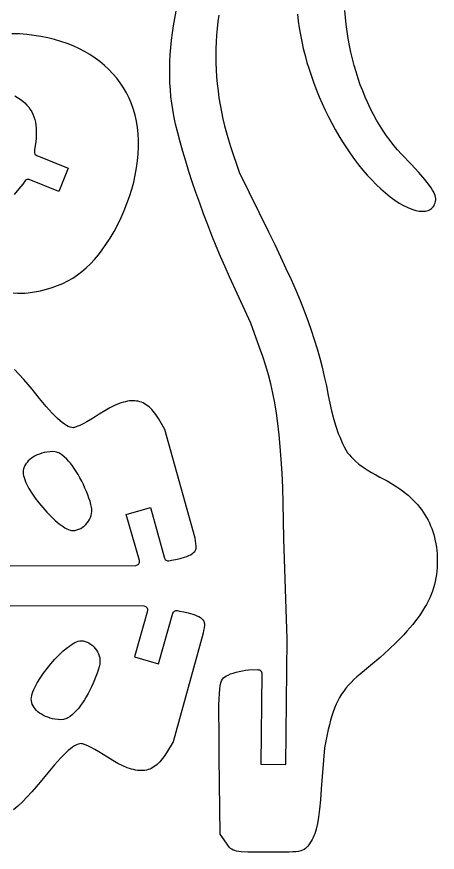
# Model space of a CAD drawing. Header units: millimetres. Extents: x 357 to 562, y 214 to 344.
# Drawn here: x 526.2 to 559.7, y 214.3 to 280.9 of the extents above; entities that cross this region are included whole.
import ezdxf

# ---------------------------------------------------------------- set-up
doc = ezdxf.new("R2010")
doc.units = ezdxf.units.MM

msp = doc.modelspace()

# ---------------------------------------------------------------- linework, layer by layer
at = {"flags": 128}
for points in [[(545.651099, 221.286716), (547.650985, 221.265368), (547.757835, 231.27502), (547.493517, 239.267708), (547.469711, 240.732544), (547.437839, 242.090657), (547.396851, 243.350325), (547.345695, 244.519825), (547.283322, 245.607435), (547.208682, 246.621433), (547.120725, 247.570096), (547.018399, 248.461702), (546.900655, 249.304528), (546.766443, 250.106852), (546.614712, 250.876952), (546.444411, 251.623104), (546.254492, 252.353588), (546.043903, 253.07668), (545.811593, 253.800658), (545.556514, 254.533799), (544.860428, 256.465625), (543.15531, 260.169792), (542.796284, 260.964942), (542.440773, 261.782128), (542.090344, 262.616824), (541.746566, 263.464505), (541.411005, 264.320644), (541.085229, 265.180717), (540.770806, 266.040196), (540.469304, 266.894557), (540.182289, 267.739274), (539.91133, 268.56982), (539.657995, 269.381671), (539.42385, 270.1703), (539.210464, 270.931181), (539.019404, 271.659789), (538.852238, 272.351599), (538.710533, 273.002083), (538.616132, 273.509649), (538.537854, 274.028562), (538.475472, 274.557825), (538.428758, 275.096438), (538.397485, 275.643399), (538.381425, 276.197711), (538.38035, 276.758373), (538.394034, 277.324386), (538.422248, 277.89475), (538.464766, 278.468464), (538.52136, 279.044531), (538.591803, 279.621949), (538.675866, 280.199719), (538.773323, 280.776842), (538.883946, 281.352318)], [(548.576999, 281.110671), (548.637073, 280.573384), (548.713927, 280.030947), (548.807143, 279.484293), (548.916299, 278.934359), (549.040978, 278.382079), (549.18076, 277.828389), (549.335224, 277.274227), (549.503953, 276.720524), (549.686526, 276.168219), (549.882522, 275.618246), (550.091524, 275.07154), (550.313111, 274.529037), (550.546864, 273.991673), (550.792364, 273.460384), (551.049191, 272.936103), (551.316924, 272.419768), (551.595146, 271.912313), (551.883436, 271.414674), (552.181375, 270.927786), (552.488542, 270.452586), (552.80452, 269.990008), (553.128889, 269.540987), (553.461227, 269.10646), (553.801117, 268.687361), (554.148138, 268.284626), (554.501872, 267.899192), (554.861899, 267.531992), (555.227798, 267.183964), (555.599152, 266.85604), (555.974032, 266.55291), (556.342944, 266.284227), (556.703634, 266.050297), (557.053847, 265.851427), (557.39133, 265.687922), (557.713827, 265.560088), (558.019085, 265.46823), (558.164545, 265.435887), (558.304849, 265.412653), (558.439716, 265.398567), (558.568865, 265.393665), (558.692013, 265.397988), (558.808879, 265.411572), (558.91918, 265.434455), (559.022635, 265.466676), (559.118963, 265.508274), (559.207882, 265.559287), (559.289108, 265.619752), (559.362361, 265.689708), (559.42736, 265.769193), (559.483822, 265.858246), (559.531467, 265.956904), (559.570009, 266.065206), (559.599171, 266.183191), (559.618668, 266.310895), (559.622227, 266.416451), (559.609379, 266.52919), (559.578671, 266.651051), (559.528649, 266.783973), (559.457861, 266.929894), (559.364854, 267.090752), (559.248175, 267.268486), (559.10637, 267.465036), (558.937987, 267.68234), (558.741572, 267.922336), (558.258837, 268.478159), (557.646538, 269.148016), (556.893053, 269.947416), (556.576332, 270.293082), (556.269573, 270.654253), (555.972932, 271.030375), (555.686558, 271.420899), (555.410607, 271.825275), (555.145229, 272.242952), (554.890578, 272.673378), (554.646805, 273.116004), (554.414064, 273.57028), (554.192506, 274.035655), (553.982284, 274.511578), (553.783551, 274.997498), (553.596459, 275.492865), (553.421161, 275.997129), (553.257808, 276.509737), (553.106555, 277.030143), (552.967552, 277.557792), (552.840953, 278.092136), (552.72691, 278.632623), (552.625575, 279.178705), (552.537101, 279.729828), (552.46164, 280.285443), (552.399346, 280.845001), (552.350369, 281.407949)], [(527.071875, 258.895628), (527.580803, 258.9696), (528.069857, 259.063411), (528.539854, 259.177567), (528.99161, 259.312573), (529.425944, 259.468935), (529.843673, 259.647159), (530.245614, 259.847751), (530.632584, 260.071218), (531.005401, 260.318065), (531.364882, 260.588797), (531.711845, 260.883922), (532.047107, 261.203944), (532.371485, 261.549371), (532.685797, 261.920707), (532.990859, 262.318458), (533.28749, 262.743132), (533.619825, 263.262673), (533.931714, 263.794672), (534.222648, 264.337392), (534.492121, 264.889098), (534.739626, 265.448053), (534.964656, 266.01252), (535.166704, 266.580764), (535.345263, 267.151048), (535.499825, 267.721635), (535.629885, 268.29079), (535.734935, 268.856775), (535.814467, 269.417855), (535.867976, 269.972293), (535.894953, 270.518353), (535.894892, 271.054298), (535.867287, 271.578393), (535.812102, 272.086484), (535.729552, 272.581021), (535.620184, 273.061665), (535.484548, 273.528074), (535.323191, 273.979907), (535.136661, 274.416824), (534.925506, 274.838483), (534.690276, 275.244545), (534.431517, 275.634667), (534.149778, 276.00851), (533.845607, 276.365732), (533.519553, 276.705993), (533.172163, 277.028952), (532.803986, 277.334268), (532.41557, 277.6216), (532.007463, 277.890608), (531.580213, 278.140951), (531.134369, 278.372287), (530.670478, 278.584276), (530.189089, 278.776578), (529.69075, 278.948851), (529.176008, 279.100755), (528.645414, 279.231949), (528.099513, 279.342092), (527.538855, 279.430843), (526.963988, 279.497861), (526.37546, 279.542807), (525.773819, 279.565338)], [(525.881892, 258.898452), (526.212777, 258.875569), (526.523852, 258.866963), (526.811442, 258.873395), (527.071875, 258.895628)], [(530.652957, 239.929167), (530.813309, 239.940584), (530.97083, 239.973728), (531.124194, 240.02694), (531.272079, 240.098559), (531.413158, 240.186923), (531.546107, 240.290374), (531.669602, 240.407251), (531.782317, 240.535893), (531.882928, 240.674639), (531.970111, 240.821831), (532.042541, 240.975806), (532.098893, 241.134906), (532.137842, 241.297469), (532.158064, 241.461836), (532.158235, 241.626345), (532.137029, 241.789336), (532.084323, 242.018685), (532.015702, 242.262085), (531.932557, 242.51683), (531.836279, 242.780213), (531.72826, 243.049529), (531.609891, 243.322069), (531.482564, 243.595128), (531.347669, 243.865997), (531.206599, 244.131972), (531.060744, 244.390344), (530.911497, 244.638408), (530.760248, 244.873456), (530.60839, 245.092782), (530.457312, 245.293678), (530.308408, 245.473439), (530.163067, 245.629357), (529.961056, 245.821347), (529.776211, 245.972537), (529.600284, 246.085784), (529.513087, 246.129073), (529.425026, 246.163948), (529.335071, 246.190766), (529.242191, 246.209886), (529.043529, 246.226457), (528.820792, 246.216519), (528.565732, 246.182932), (528.363227, 246.143751), (528.168675, 246.093546), (527.982781, 246.03292), (527.806251, 245.962474), (527.639789, 245.882809), (527.484102, 245.794528), (527.339895, 245.698232), (527.207873, 245.594523), (527.088741, 245.484002), (526.983205, 245.367271), (526.89197, 245.244932), (526.815742, 245.117586), (526.755225, 244.985835), (526.711126, 244.850281), (526.684149, 244.711524), (526.675, 244.570168), (526.683213, 244.441183), (526.707294, 244.301388), (526.746405, 244.151761), (526.799708, 243.993281), (526.866365, 243.826923), (526.945539, 243.653666), (527.138086, 243.290363), (527.370647, 242.91119), (527.63652, 242.523967), (527.929003, 242.136513), (528.241393, 241.756646), (528.56699, 241.392187), (528.899089, 241.050953), (529.230991, 240.740764), (529.555993, 240.46944), (529.713812, 240.350796), (529.867392, 240.244799), (530.015896, 240.152428), (530.158487, 240.07466), (530.294326, 240.012473), (530.422576, 239.966843), (530.542399, 239.938749), (530.652957, 239.929167)], [(531.303948, 231.135972), (531.4643, 231.124555), (531.621821, 231.091411), (531.775185, 231.038199), (531.92307, 230.96658), (532.064149, 230.878216), (532.197098, 230.774765), (532.320593, 230.657888), (532.433308, 230.529246), (532.533919, 230.3905), (532.621102, 230.243308), (532.693532, 230.089333), (532.749884, 229.930233), (532.788833, 229.76767), (532.809055, 229.603303), (532.809226, 229.438794), (532.78802, 229.275803), (532.735314, 229.046454), (532.666693, 228.803054), (532.583548, 228.548309), (532.48727, 228.284926), (532.379251, 228.01561), (532.260882, 227.74307), (532.133555, 227.470011), (531.99866, 227.199142), (531.85759, 226.933167), (531.711735, 226.674795), (531.562488, 226.426731), (531.411239, 226.191683), (531.259381, 225.972357), (531.108303, 225.771461), (530.959399, 225.5917), (530.814058, 225.435782), (530.612047, 225.243792), (530.427202, 225.092602), (530.251275, 224.979355), (530.164078, 224.936066), (530.076017, 224.901191), (529.986062, 224.874373), (529.893182, 224.855253), (529.69452, 224.838682), (529.471783, 224.84862), (529.216723, 224.882207), (529.014218, 224.921388), (528.819666, 224.971593), (528.633772, 225.032219), (528.457242, 225.102665), (528.29078, 225.18233), (528.135093, 225.270611), (527.990886, 225.366907), (527.858864, 225.470616), (527.739732, 225.581137), (527.634196, 225.697868), (527.542961, 225.820207), (527.466733, 225.947553), (527.406216, 226.079304), (527.362117, 226.214858), (527.33514, 226.353615), (527.325991, 226.494971), (527.334204, 226.623956), (527.358285, 226.763751), (527.397396, 226.913378), (527.450699, 227.071858), (527.517356, 227.238216), (527.59653, 227.411473), (527.789077, 227.774776), (528.021638, 228.153949), (528.287511, 228.541172), (528.579994, 228.928626), (528.892384, 229.308493), (529.217981, 229.672952), (529.55008, 230.014186), (529.881982, 230.324375), (530.206984, 230.595699), (530.364803, 230.714343), (530.518383, 230.82034), (530.666887, 230.912711), (530.809478, 230.990479), (530.945317, 231.052666), (531.073567, 231.098296), (531.19339, 231.12639), (531.303948, 231.135972)]]:
    msp.add_lwpolyline(points, dxfattribs=at)
for points in [[(542.292696, 281.05271), (542.219942, 280.523826), (542.160541, 279.989108), (542.114536, 279.449124), (542.081966, 278.904445), (542.062874, 278.355641), (542.057301, 277.803281), (542.065287, 277.247934), (542.086875, 276.690172), (542.122105, 276.130564), (542.171019, 275.569678), (542.233658, 275.008086), (542.310064, 274.446357), (542.400277, 273.885061), (542.504339, 273.324767), (542.622291, 272.766045), (542.754174, 272.209466), (542.90003, 271.655598), (543.0599, 271.105012), (543.233826, 270.558277), (543.913982, 268.511345), (546.263554, 263.766287), (546.762714, 262.747557), (547.227967, 261.775264), (547.660835, 260.84524), (548.06284, 259.953318), (548.435505, 259.095329), (548.780351, 258.267106), (549.098902, 257.46448), (549.392678, 256.683284), (549.663202, 255.919351), (549.911996, 255.168511), (550.140583, 254.426598), (550.350484, 253.689443), (550.543222, 252.952879), (550.720319, 252.212738), (550.883296, 251.464852), (551.033677, 250.705053), (551.157409, 250.089045), (551.298514, 249.471335), (551.458296, 248.859284), (551.63806, 248.260255), (551.839111, 247.68161), (551.948026, 247.402232), (552.062753, 247.130711), (552.183454, 246.867966), (552.310292, 246.61492), (552.44343, 246.37249), (552.583031, 246.141599), (552.723909, 245.969431), (552.869241, 245.805988), (553.018661, 245.650849), (553.1718, 245.50359), (553.487774, 245.231024), (553.814227, 244.984909), (554.148224, 244.761865), (554.486829, 244.558511), (554.827108, 244.371467), (555.166125, 244.197351), (555.73003, 243.898885), (555.99753, 243.744534), (556.255445, 243.586697), (556.503816, 243.425317), (556.742679, 243.260338), (556.972073, 243.091705), (557.192037, 242.919361), (557.402609, 242.74325), (557.603829, 242.563315), (557.795733, 242.379502), (557.978361, 242.191754), (558.151751, 242.000014), (558.315941, 241.804227), (558.470971, 241.604337), (558.616878, 241.400287), (558.753701, 241.192021), (558.881478, 240.979484), (559.000249, 240.762619), (559.11005, 240.54137), (559.210921, 240.315681), (559.302901, 240.085497), (559.386027, 239.85076), (559.460338, 239.611415), (559.525873, 239.367405), (559.582669, 239.118676), (559.630767, 238.86517), (559.670203, 238.606831), (559.701016, 238.343604), (559.723246, 238.075433), (559.736929, 237.80226), (559.742106, 237.524031), (559.738423, 237.240945), (559.725292, 236.961884), (559.702438, 236.686449), (559.66959, 236.414236), (559.626473, 236.144845), (559.572815, 235.877874), (559.508342, 235.612922), (559.432782, 235.349587), (559.345862, 235.087468), (559.247307, 234.826162), (559.136845, 234.565269), (559.014203, 234.304388), (558.879107, 234.043116), (558.731285, 233.781052), (558.570464, 233.517796), (558.39637, 233.252944), (558.208729, 232.986096), (558.00727, 232.71685), (557.791718, 232.444805), (557.561801, 232.16956), (557.317246, 231.890712), (557.057779, 231.60786), (556.783127, 231.320603), (556.493017, 231.02854), (555.86533, 230.428387), (555.172534, 229.80419), (554.412444, 229.152737), (553.582873, 228.470815), (553.324862, 228.255047), (553.08349, 228.037231), (552.858019, 227.816087), (552.647711, 227.590334), (552.451829, 227.358695), (552.269635, 227.119889), (552.100392, 226.872636), (551.943362, 226.615657), (551.797808, 226.347672), (551.662992, 226.067403), (551.538177, 225.773568), (551.422625, 225.464889), (551.315598, 225.140086), (551.216359, 224.797879), (551.12417, 224.436989), (551.038295, 224.056136), (550.730142, 222.602897), (550.480417, 219.331155), (550.407587, 218.446437), (550.333348, 217.699338), (550.254445, 217.072987), (550.167624, 216.550514), (550.06963, 216.115049), (550.015425, 215.924672), (549.957207, 215.749721), (549.894568, 215.588087), (549.827101, 215.437661), (549.7544, 215.296334), (549.676058, 215.161998), (549.487403, 214.865781), (549.400075, 214.745936), (549.310748, 214.64318), (549.214422, 214.556199), (549.106097, 214.483679), (548.980774, 214.424304), (548.833453, 214.37676), (548.659135, 214.339733), (548.45282, 214.311908), (548.209508, 214.29197), (547.9242, 214.278605), (547.207598, 214.266336), (546.263017, 214.264583), (545.328681, 214.266382), (544.617166, 214.277246), (544.090685, 214.30538), (543.885023, 214.328486), (543.711448, 214.358985), (543.565236, 214.397904), (543.441665, 214.446266), (543.336011, 214.505098), (543.243549, 214.575424), (543.159557, 214.658271), (543.07931, 214.754664), (542.911159, 214.992188), (542.417708, 215.719792), (542.338064, 221.85758), (542.313327, 223.884331), (542.304428, 225.412404), (542.308535, 226.013418), (542.319742, 226.518539), (542.339094, 226.937361), (542.36764, 227.279475), (542.406424, 227.554474), (542.456495, 227.771951), (542.518898, 227.941498), (542.59468, 228.072707), (542.684887, 228.175171), (542.790567, 228.258483), (542.912766, 228.332234), (543.052529, 228.406017), (543.23377, 228.488508), (543.44484, 228.565465), (543.678117, 228.635203), (543.92598, 228.696038), (544.180806, 228.746287), (544.434974, 228.784264), (544.680861, 228.808285), (545.417532, 228.835134, -0.428078), (545.728441, 228.53213), (545.651099, 221.286716)], [(526.006397, 274.609182), (526.234972, 274.476685), (526.446022, 274.337062), (526.639838, 274.190077), (526.816713, 274.035493), (526.976938, 273.87307), (527.120806, 273.702573), (527.248607, 273.523763), (527.360635, 273.336404), (527.45718, 273.140257), (527.538535, 272.935086), (527.604991, 272.720653), (527.656841, 272.49672), (527.694375, 272.26305), (527.717887, 272.019406), (527.727668, 271.76555), (527.724009, 271.501245), (527.707204, 271.226253), (527.677542, 270.940337), (527.635317, 270.64326), (527.5854, 270.311941), (527.570837, 270.144414, 0.330649), (527.758383, 269.839853), (530.2628, 268.839033), (529.520624, 266.981837), (527.167245, 267.922299, 0.36197), (526.802026, 267.803528), (526.752735, 267.725218), (526.641895, 267.567779), (526.341336, 267.176583), (525.970083, 266.726788)], [(504.49419, 237.075991), (535.664167, 237.150499, 0.496698), (535.952128, 237.532136), (534.911801, 241.210804), (536.836323, 241.755058), (537.973766, 237.732984, 0.385262), (538.3149, 237.519244), (538.514679, 237.554722), (538.852154, 237.620123), (539.210277, 237.702359), (539.565311, 237.804913), (539.734251, 237.864896), (539.893517, 237.931266), (540.040142, 238.004455), (540.171157, 238.084901), (540.283597, 238.173037), (540.374493, 238.2693), (540.440879, 238.374125), (540.463953, 238.429884), (540.479787, 238.487947), (540.491828, 238.583336), (540.492405, 238.685156), (540.469965, 238.899763), (540.434053, 239.11513), (540.406256, 239.314617), (537.997776, 247.998958), (537.472115, 248.862201), (537.266127, 249.176955), (537.054706, 249.452157), (536.94653, 249.574957), (536.836482, 249.687907), (536.724391, 249.79102), (536.610086, 249.884307), (536.493395, 249.967782), (536.374148, 250.041457), (536.252173, 250.105345), (536.127299, 250.159458), (535.999354, 250.203808), (535.868168, 250.238409), (535.73357, 250.263273), (535.595387, 250.278412), (535.45345, 250.283839), (535.307586, 250.279567), (535.157625, 250.265608), (535.003396, 250.241975), (534.844726, 250.20868), (534.681446, 250.165736), (534.513383, 250.113156), (534.340367, 250.050951), (533.978791, 249.89772), (533.595346, 249.706144), (533.188663, 249.476324), (532.757374, 249.208359), (532.413997, 248.992018), (532.077006, 248.790242), (531.754967, 248.607444), (531.456448, 248.448037), (531.190012, 248.316433), (530.964228, 248.217045), (530.78766, 248.154284), (530.72051, 248.138018), (530.668876, 248.132564), (530.549242, 248.143925), (530.42015, 248.177544), (530.281192, 248.233801), (530.131961, 248.313078), (529.972052, 248.415755), (529.801056, 248.542212), (529.618568, 248.69283), (529.424181, 248.867989), (529.217488, 249.068069), (528.998083, 249.293452), (528.519508, 249.821647), (527.985202, 250.455616), (527.391913, 251.198403), (527.071193, 251.59199), (526.721534, 251.991322), (526.354199, 252.385361), (525.980447, 252.763068)], [(505.145181, 233.989148), (536.315158, 233.914641, -0.496698), (536.603119, 233.533003), (535.562792, 229.854336), (537.487314, 229.310081), (538.624757, 233.332156, -0.385262), (538.965891, 233.545896), (539.16567, 233.510417), (539.503145, 233.445016), (539.861268, 233.36278), (540.216302, 233.260226), (540.385242, 233.200243), (540.544508, 233.133873), (540.691133, 233.060684), (540.822148, 232.980238), (540.934588, 232.892102), (541.025484, 232.795839), (541.09187, 232.691014), (541.114944, 232.635255), (541.130778, 232.577192), (541.142819, 232.481803), (541.143396, 232.379983), (541.120956, 232.165376), (541.085044, 231.950009), (541.057247, 231.750522), (538.648767, 223.066181), (538.123106, 222.202938), (537.917118, 221.888184), (537.705697, 221.612982), (537.597521, 221.490182), (537.487473, 221.377232), (537.375382, 221.274119), (537.261077, 221.180832), (537.144386, 221.097357), (537.025139, 221.023682), (536.903164, 220.959794), (536.77829, 220.905681), (536.650345, 220.861331), (536.519159, 220.82673), (536.384561, 220.801866), (536.246378, 220.786727), (536.104441, 220.7813), (535.958577, 220.785572), (535.808616, 220.799531), (535.654387, 220.823164), (535.495717, 220.856459), (535.332437, 220.899403), (535.164374, 220.951983), (534.991358, 221.014188), (534.629782, 221.167419), (534.246337, 221.358995), (533.839654, 221.588815), (533.408365, 221.85678), (533.064988, 222.073121), (532.727997, 222.274897), (532.405958, 222.457695), (532.107439, 222.617102), (531.841003, 222.748706), (531.615219, 222.848094), (531.438651, 222.910855), (531.371501, 222.927121), (531.319867, 222.932575), (531.200233, 222.921214), (531.071141, 222.887595), (530.932183, 222.831338), (530.782952, 222.752061), (530.623043, 222.649384), (530.452047, 222.522927), (530.269559, 222.372309), (530.075172, 222.19715), (529.868479, 221.99707), (529.649074, 221.771687), (529.170499, 221.243492), (528.636193, 220.609523), (528.042904, 219.866736), (527.722184, 219.473149), (527.372525, 219.073817), (527.00519, 218.679778), (526.631438, 218.302071), (526.26253, 217.951734), (525.909726, 217.639808)]]:
    msp.add_lwpolyline(points, format="xyb", dxfattribs=at)

doc.saveas('drawing.dxf')
